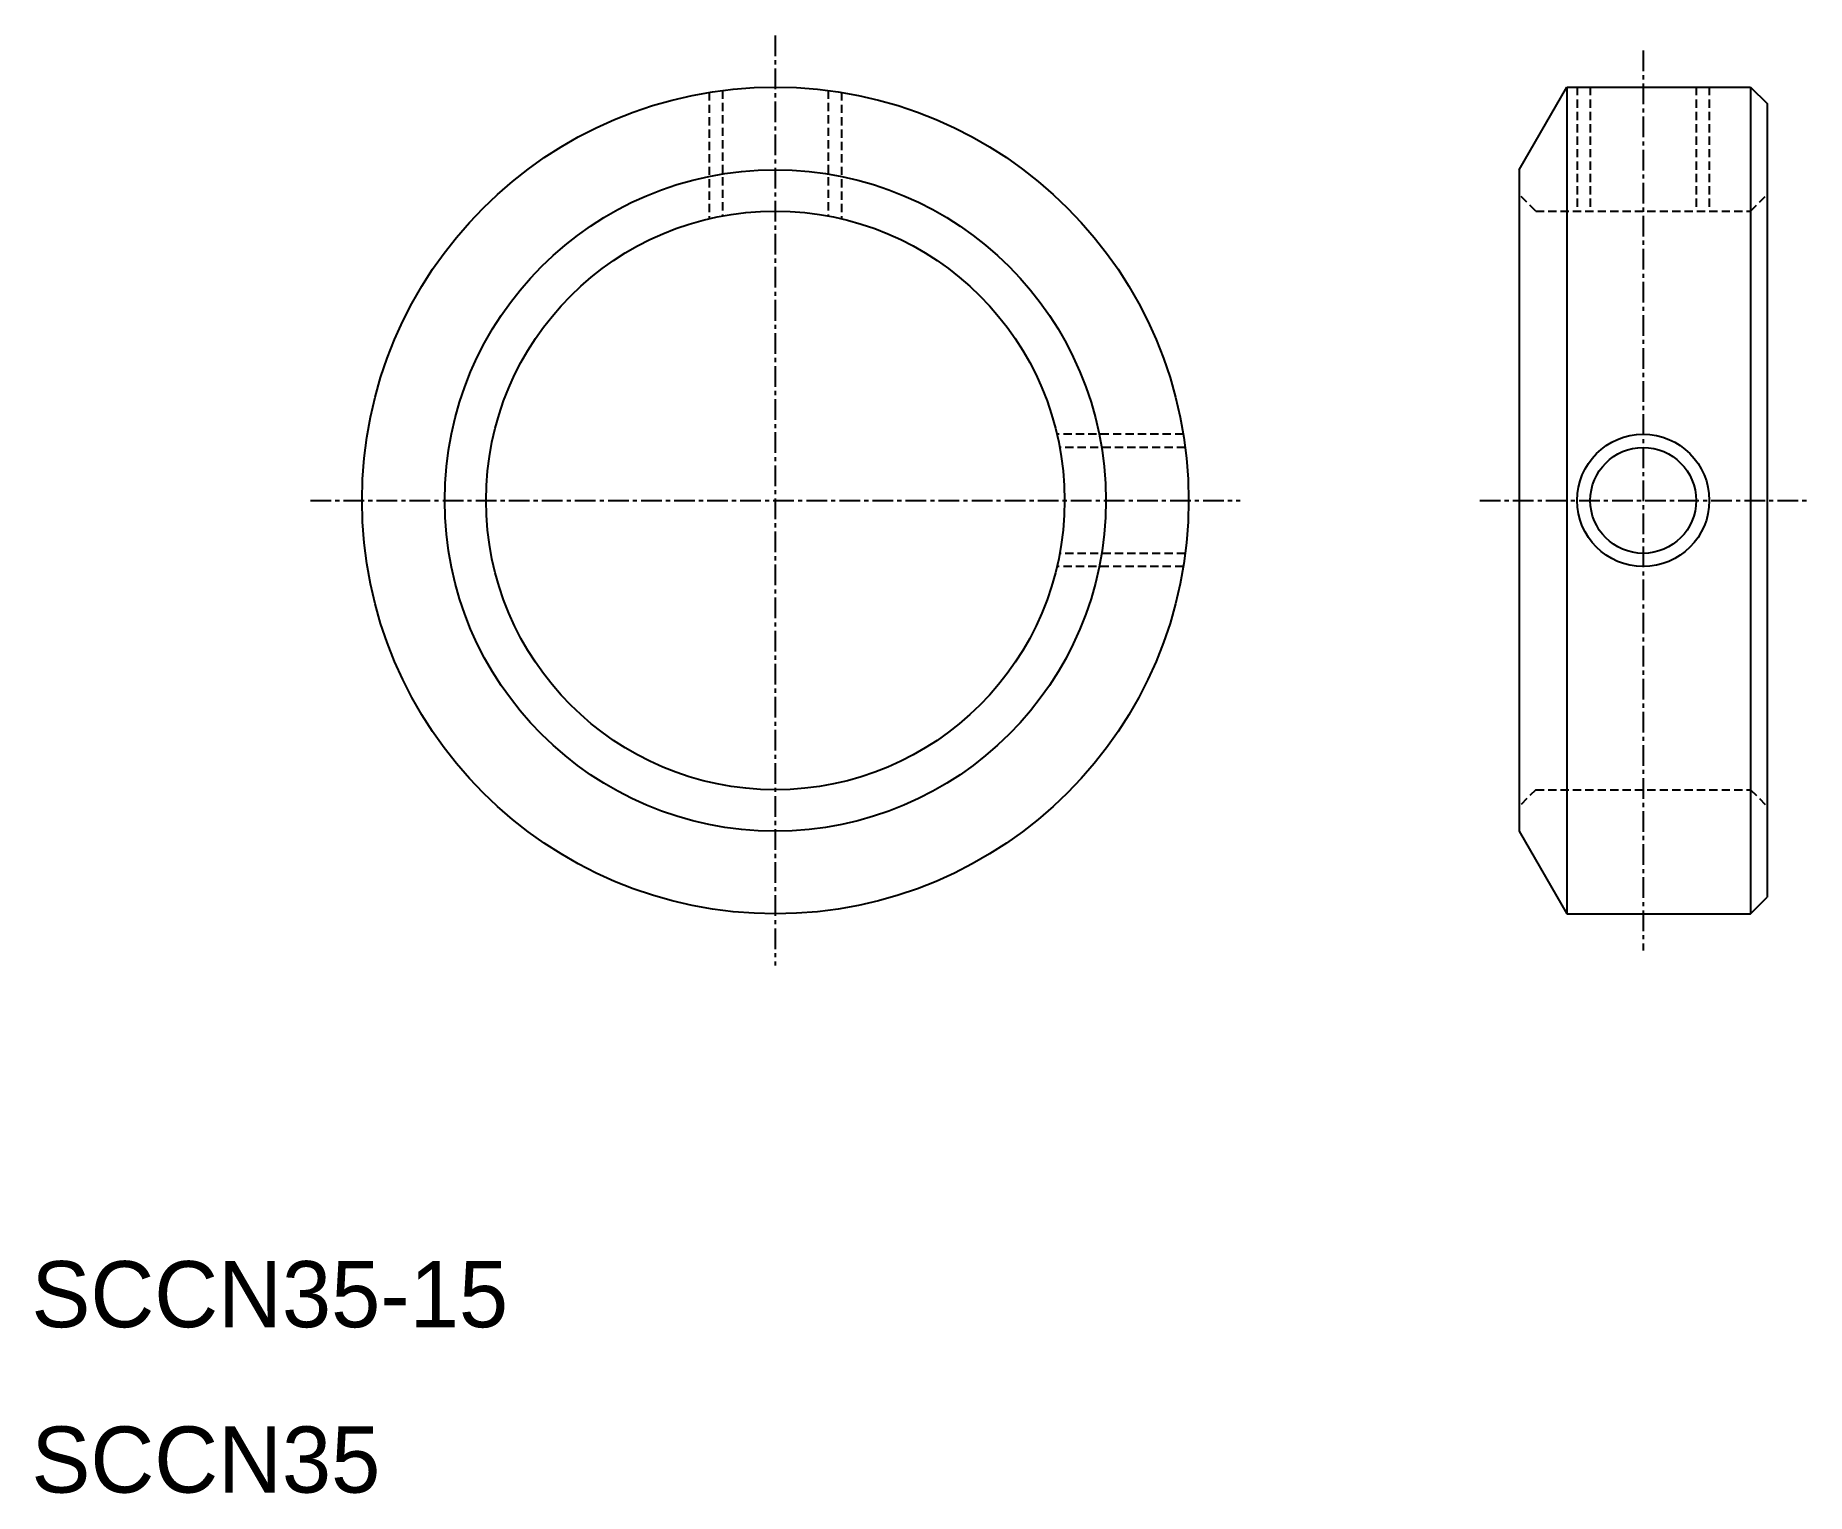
# Model space of a CAD drawing. Extents: x 10 to 117, y 10 to 98.
import ezdxf

# ---------------------------------------------------------------- set-up
doc = ezdxf.new("R2010")
doc.units = 0
doc.linetypes.add('CENTER', pattern=[2, 1.25, -0.25, 0.25, -0.25])
doc.linetypes.add('DASHED', pattern=[0.75, 0.5, -0.25])
doc.layers.get('0').update_dxf_attribs({"linetype": 'CONTINUOUS'})
doc.layers.add('CENTER', color=1, linetype='CENTER')

msp = doc.modelspace()

# ---------------------------------------------------------------- linework, layer by layer
at = {"color": 3, "linetype": 'DASHED'}
for p, q in [((51, 94.68), (51, 87.04)), ((51.8, 94.79), (51.8, 87.2)), ((58.2, 94.79), (58.2, 87.2)), ((59, 94.68), (59, 87.04)), ((103.5, 95), (103.5, 87.5)), ((104.3, 95), (104.3, 87.5)), ((110.7, 95), (110.7, 87.5)), ((111.5, 95), (111.5, 87.5)), ((101, 87.5), (100, 88.5)), ((114, 87.5), (115, 88.5)), ((101, 87.5), (114, 87.5)), ((79.68, 74), (72.04, 74)), ((79.79, 73.2), (72.2, 73.2)), ((79.79, 66.8), (72.2, 66.8)), ((79.68, 66), (72.04, 66)), ((101, 52.5), (100, 51.5)), ((101, 52.5), (114, 52.5)), ((114, 52.5), (115, 51.5))]:
    msp.add_line(p, q, dxfattribs=at)
at = {"color": 7, "linetype": 'CONTINUOUS'}
for p, q in [((100, 90), (102.89, 95)), ((102.89, 95), (102.89, 45)), ((102.89, 95), (114, 95)), ((114, 95), (115, 94)), ((114, 95), (114, 45)), ((115, 94), (115, 46)), ((100, 90), (100, 50)), ((103.75, 87.5), (103.75, 87.5)), ((107.5, 87.5), (107.5, 87.5)), ((103.75, 52.5), (103.75, 52.5)), ((107.5, 52.5), (107.5, 52.5)), ((100, 50), (102.89, 45)), ((102.89, 45), (114, 45)), ((114, 45), (115, 46))]:
    msp.add_line(p, q, dxfattribs=at)
for centre, radius in [((55, 70), 25), ((55, 70), 20), ((55, 70), 17.5), ((107.5, 70), 3.2)]:
    msp.add_circle(centre, radius, dxfattribs=at)
at = {"color": 3, "linetype": 'CONTINUOUS'}
msp.add_circle((107.5, 70), 4, dxfattribs=at)
at = {"layer": 'CENTER', "color": 1, "linetype": 'CENTER'}
for p, q in [((55, 98.12), (55, 41.88)), ((107.5, 97.21), (107.5, 42.79)), ((26.88, 70), (83.12, 70)), ((97.62, 70), (117.38, 70))]:
    msp.add_line(p, q, dxfattribs=at)

# ---------------------------------------------------------------- texts
at = {"color": 7, "linetype": 'CONTINUOUS'}
for s, p in [('SCCN35-15', (10, 20)), ('SCCN35', (10, 10))]:
    msp.add_text(s, height=4, dxfattribs=at).set_placement(p)

doc.saveas('drawing.dxf')
